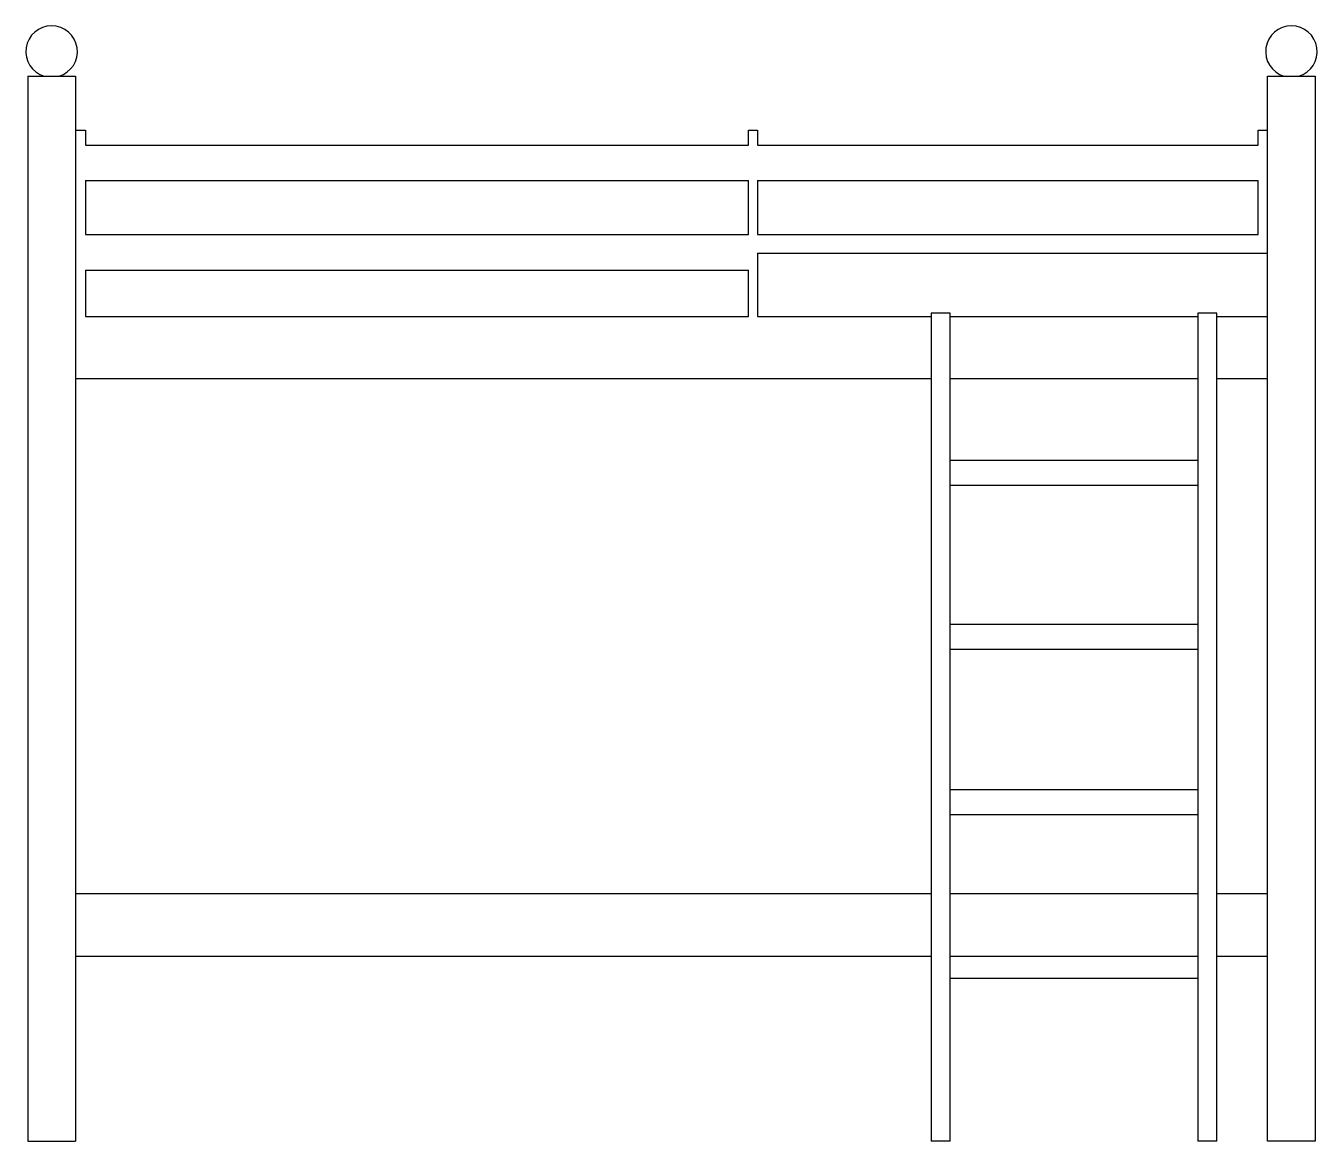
# Model space of a CAD drawing. Extents: x -59812 to -57726, y 19048 to 20850.
import ezdxf

# ---------------------------------------------------------------- set-up
doc = ezdxf.new("R2010")
doc.units = 0
doc.header["$LTSCALE"] = 1000
doc.header["$MEASUREMENT"] = 0
doc.layers.add('家具', color=7, linetype='CONTINUOUS')

msp = doc.modelspace()

# ---------------------------------------------------------------- linework, layer by layer
at = {"layer": '家具'}
for p, q in [((-59808.8, 20768.7), (-59731.8, 20768.7)), ((-59808.8, 20768.7), (-59808.8, 19047.7)), ((-59731.8, 20768.7), (-59731.8, 19047.7)), ((-57805.9, 19047.7), (-57805.9, 20768.7)), ((-57805.9, 20768.7), (-57728.9, 20768.7)), ((-57728.9, 20768.7), (-57728.9, 19047.7)), ((-59731.8, 20681.4), (-59715.4, 20681.4)), ((-59715.4, 20681.4), (-59715.4, 20657.2)), ((-58644.5, 20657.2), (-58644.5, 20681.4)), ((-58644.5, 20681.4), (-58629.7, 20681.4)), ((-58629.7, 20681.4), (-58629.7, 20657.2)), ((-57821, 20657.2), (-57821, 20681.4)), ((-57821, 20681.4), (-57805.9, 20681.4)), ((-59715.4, 20657.2), (-58644.5, 20657.2)), ((-58629.7, 20657.2), (-57821, 20657.2)), ((-59715.4, 20600), (-59715.4, 20512.8)), ((-59715.4, 20600), (-58644.5, 20600)), ((-58644.5, 20512.8), (-58644.5, 20600)), ((-58629.7, 20600), (-58629.7, 20512.8)), ((-58629.7, 20600), (-57821, 20600)), ((-57821, 20512.8), (-57821, 20600)), ((-59715.4, 20512.8), (-58644.5, 20512.8)), ((-58629.7, 20512.8), (-57821, 20512.8)), ((-58629.7, 20482.9), (-58629.7, 20380.4)), ((-58629.7, 20482.9), (-57805.9, 20482.9)), ((-59715.4, 20455.6), (-59715.4, 20380.4)), ((-59715.4, 20455.6), (-58644.5, 20455.6)), ((-58644.5, 20380.4), (-58644.5, 20455.6)), ((-58318.9, 20385.9), (-58349.3, 20385.9)), ((-58349.3, 20385.9), (-58349.3, 19047.7)), ((-58318.9, 19047.7), (-58318.9, 20385.9)), ((-57888.1, 20385.9), (-57918.5, 20385.9)), ((-57918.5, 20385.9), (-57918.5, 19047.7)), ((-57888.1, 19047.7), (-57888.1, 20385.9)), ((-59715.4, 20380.4), (-58644.5, 20380.4)), ((-58629.7, 20380.4), (-58349.3, 20380.4)), ((-58318.9, 20380.4), (-57918.5, 20380.4)), ((-57888.1, 20380.4), (-57805.9, 20380.4)), ((-59731.8, 20280.4), (-58349.3, 20280.4)), ((-58318.9, 20280.4), (-57918.5, 20280.4)), ((-57888.1, 20280.4), (-57805.9, 20280.4)), ((-58318.9, 20148.3), (-57918.5, 20148.3)), ((-58318.9, 20108), (-57918.5, 20108)), ((-58318.9, 19883.4), (-57918.5, 19883.4)), ((-58318.9, 19843.1), (-57918.5, 19843.1)), ((-58318.9, 19616), (-57918.5, 19616)), ((-58318.9, 19575.7), (-57918.5, 19575.7)), ((-59731.8, 19447.8), (-58349.3, 19447.8)), ((-58318.9, 19447.8), (-57918.5, 19447.8)), ((-57888.1, 19447.8), (-57805.9, 19447.8)), ((-59731.8, 19346.7), (-58349.3, 19346.7)), ((-58318.9, 19346.7), (-57918.5, 19346.7)), ((-57888.1, 19346.7), (-57805.9, 19346.7)), ((-58318.9, 19311.2), (-57918.5, 19311.2)), ((-59808.8, 19047.7), (-59731.8, 19047.7)), ((-58318.9, 19047.7), (-58349.3, 19047.7)), ((-57888.1, 19047.7), (-57918.5, 19047.7)), ((-57728.9, 19047.7), (-57805.9, 19047.7))]:
    msp.add_line(p, q, dxfattribs=at)
for centre in [(-59770.3, 20808.6), (-57767.4, 20808.6)]:
    msp.add_arc(centre, 41.6, 286.823, 253.177, dxfattribs=at)

doc.saveas('drawing.dxf')
